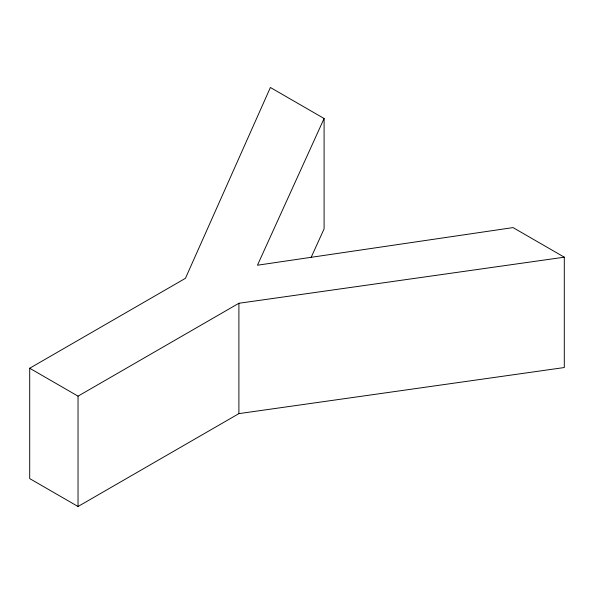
<?xml version="1.0" encoding="UTF-8"?>
<svg xmlns="http://www.w3.org/2000/svg" width="594" height="594" viewBox="0 0 594 594"><rect width="100%" height="100%" fill="white"/><g stroke="black" fill="none" stroke-linecap="round" stroke-linejoin="round"><path stroke-width="0.89" d="M324.094 118.503L257.454 265.221L513.038 227.591L564.3 257.187L564.3 367.538L238.899 413.624L78.037 506.504L29.7 478.593L29.7 368.243L185.439 278.326L270.389 87.496L324.094 118.503L324.094 228.861L311.078 257.529M29.7 368.243L78.037 396.146L238.899 303.274L564.3 257.187M238.899 303.274L238.899 413.624M78.037 396.146L78.037 506.504"/></g></svg>
